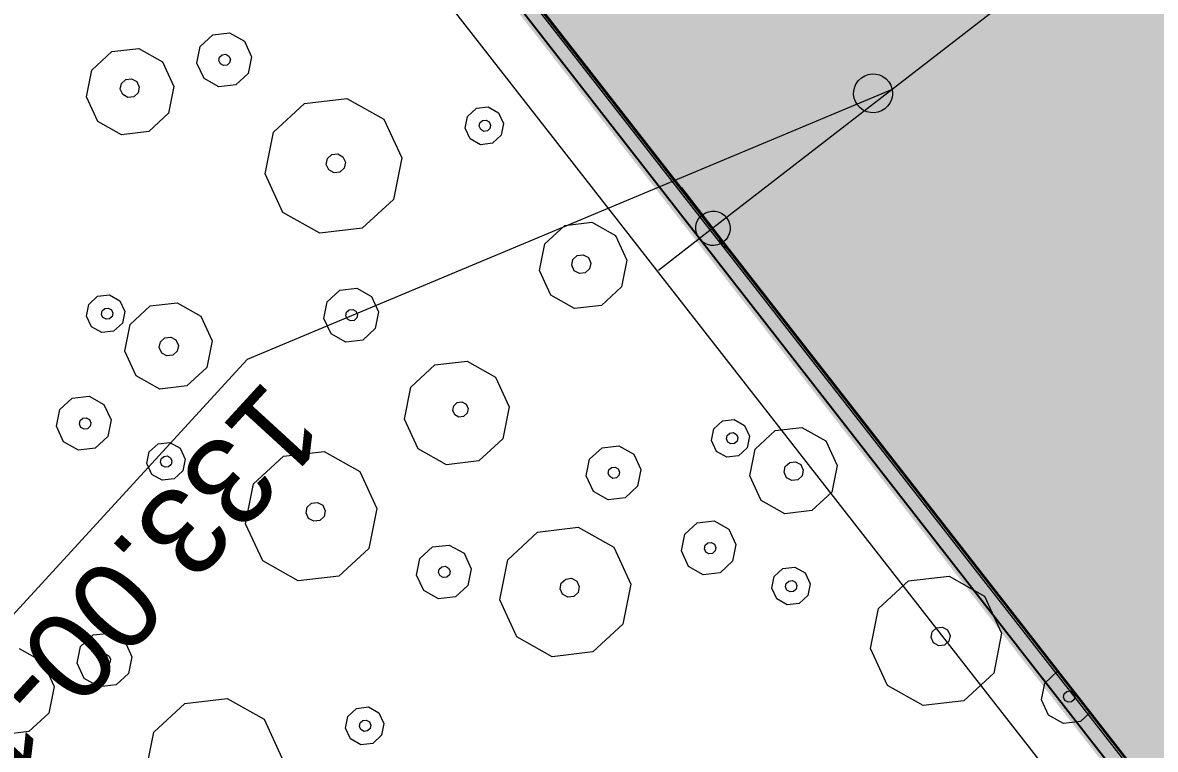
# Model space of a CAD drawing. Header units: metres. Extents: x -2858 to 512, y -1995 to 1252.
# Drawn here: x -937.384 to -934.089, y -873.268 to -871.153 of the extents above; entities that cross this region are included whole.
import ezdxf
from ezdxf.enums import TextEntityAlignment as Align
from ezdxf.lldxf.tags import DXFTag

# ---------------------------------------------------------------- set-up
doc = ezdxf.new("R2010")
doc.units = ezdxf.units.M
for name, color, linetype in [('Calque commun', 7, 'Continuous'), ('Calque11', 7, 'Continuous'), ('Calque17', 7, 'Continuous'), ('Textes', 7, 'Continuous')]:
    doc.layers.add(name, color=color, linetype=linetype)
doc.styles.add('Arial17', font='arial.ttf', dxfattribs={"height": 0.253354})
tags = doc.linetypes.add('DASHDOT2', pattern=[0.5, 0.25, -0.125, 0, -0.125]).pattern_tags.tags
tags[10:11] = [DXFTag(74, 4), DXFTag(75, 0), DXFTag(340, '0'), DXFTag(46, 1.0), DXFTag(50, 0.0), DXFTag(44, 0.0), DXFTag(45, 0.0)]
tags[8:9] = [DXFTag(74, 4), DXFTag(75, 0), DXFTag(340, '0'), DXFTag(46, 1.0), DXFTag(50, 0.0), DXFTag(44, 0.0), DXFTag(45, 0.0)]
tags[6:7] = [DXFTag(74, 4), DXFTag(75, 0), DXFTag(340, '0'), DXFTag(46, 1.0), DXFTag(50, 0.0), DXFTag(44, 0.0), DXFTag(45, 0.0)]
tags[4:5] = [DXFTag(74, 4), DXFTag(75, 0), DXFTag(340, '0'), DXFTag(46, 1.0), DXFTag(50, 0.0), DXFTag(44, 0.0), DXFTag(45, 0.0)]

# ---------------------------------------------------------------- blocks, each defined once
blk = doc.blocks.new('geometrebondepartleger')
at = {"layer": 'Calque commun', "color": 10, "linetype": 'DASHDOT2', "lineweight": 18, "flags": 128}
blk.add_lwpolyline([(45.2867, 98.0868), (42.9361, 93.8756), (22.4919, 69.3549), (46.896, 54.8213), (60.0219, 76.4824), (130.1549, 64.2531), (145.3143, 148.376), (109.3485, 154.881), (91.263, 130.1164), (87.3779, 124.8321), (86.3313, 123.2789), (83.8109, 118.8118), (74.9183, 102.5858), (72.6157, 98.3586), (63.0649, 85.9136), (45.1583, 97.9611)], close=True, dxfattribs=at)
at = {"layer": 'Calque11', "color": 7, "linetype": 'Continuous', "lineweight": 9}
blk.add_polyline3d([(125.0277, 35.9078, 79), (133.3383, 81.851, 79), (145.3136, 148.3761, 79)], dxfattribs=at)
at = {"layer": 'Calque17', "color": 1, "linetype": 'Continuous', "lineweight": 9}
for points in [[(125.174, 36.6886, 79), (126.5286, 44.1348, 79), (125.0378, 35.9435, 79), (126.4161, 43.4883, 79), (128.681, 56.0642, 79), (129.9759, 63.1341, 79), (132.1933, 75.6042, 79), (133.3383, 81.851, 79), (135.2222, 92.3412, 79), (136.4776, 99.3268, 79), (138.1727, 108.7115, 79), (140.4846, 121.4626, 79), (141.0933, 124.9318, 79)], [(125.3707, 36.6528, 79), (126.7254, 44.0992, 79), (125.2346, 35.9078, 79), (126.6129, 43.4526, 79), (128.8778, 56.0285, 79), (130.1727, 63.0986, 79), (132.3901, 75.5687, 79), (133.5351, 81.8153, 79), (135.4191, 92.3058, 79), (136.6745, 99.2914, 79), (138.3695, 108.676, 79), (140.6815, 121.4274, 79), (141.2903, 124.8972, 79)]]:
    blk.add_polyline3d(points, dxfattribs=at)
blk = doc.blocks.new('pattern')
at = {"layer": 'Calque commun', "color": 54, "linetype": 'Continuous', "lineweight": 9}
for p, q in [((65.8963, 86.0675), (65.9352, 86.0638)), ((65.9352, 86.0638), (65.9723, 86.0311)), ((65.8901, 86.0024), (65.899, 86.0077)), ((65.899, 86.0077), (65.9093, 86.0067)), ((65.9723, 86.0311), (65.983, 85.9828)), ((65.8859, 85.9929), (65.8901, 86.0024)), ((65.8882, 85.9827), (65.8859, 85.9929)), ((65.896, 85.9759), (65.8882, 85.9827)), ((65.9063, 85.9749), (65.896, 85.9759)), ((65.9153, 85.9801), (65.9063, 85.9749)), ((65.9093, 86.0067), (65.9171, 85.9998)), ((65.9194, 85.9897), (65.9153, 85.9801)), ((65.9171, 85.9998), (65.9194, 85.9897)), ((65.983, 85.9828), (65.9634, 85.9374)), ((65.8716, 85.917), (65.8695, 85.9188)), ((65.9208, 85.9123), (65.8716, 85.917)), ((65.9634, 85.9374), (65.9208, 85.9123)), ((65.896, 85.7214), (65.9982, 85.7818)), ((65.9982, 85.7818), (66.1163, 85.7705)), ((66.1163, 85.7705), (66.2053, 85.692)), ((65.8488, 85.6126), (65.896, 85.7214)), ((66.2053, 85.692), (66.2311, 85.5761)), ((65.8746, 85.4967), (65.8488, 85.6126)), ((65.9941, 85.5984), (66.001, 85.6142)), ((66.001, 85.6142), (66.0159, 85.623)), ((66.0159, 85.623), (66.0331, 85.6214)), ((66.0331, 85.6214), (66.0461, 85.6099)), ((65.9979, 85.5815), (65.9941, 85.5984)), ((66.0108, 85.57), (65.9979, 85.5815)), ((66.0498, 85.593), (66.043, 85.5772)), ((66.0461, 85.6099), (66.0498, 85.593)), ((66.0281, 85.5684), (66.0108, 85.57)), ((66.043, 85.5772), (66.0281, 85.5684)), ((66.2311, 85.5761), (66.1839, 85.4673)), ((65.9636, 85.4182), (65.8746, 85.4967)), ((66.1839, 85.4673), (66.0817, 85.4069)), ((66.0817, 85.4069), (65.9636, 85.4182)), ((66.1607, 85.2105), (66.1905, 85.2281)), ((66.1905, 85.2281), (66.2249, 85.2248)), ((66.2249, 85.2248), (66.2509, 85.2019)), ((66.1469, 85.1787), (66.1607, 85.2105)), ((66.1863, 85.176), (66.1905, 85.1855)), ((66.1905, 85.1855), (66.1994, 85.1908)), ((66.1994, 85.1908), (66.2098, 85.1898)), ((66.2098, 85.1898), (66.2175, 85.1829)), ((66.2509, 85.2019), (66.2584, 85.1681)), ((66.1544, 85.145), (66.1469, 85.1787)), ((66.1886, 85.1658), (66.1863, 85.176)), ((66.1964, 85.159), (66.1886, 85.1658)), ((66.2067, 85.158), (66.1964, 85.159)), ((66.2157, 85.1633), (66.2067, 85.158)), ((66.2198, 85.1728), (66.2157, 85.1633)), ((66.2175, 85.1829), (66.2198, 85.1728)), ((66.2584, 85.1681), (66.2446, 85.1364)), ((66.1804, 85.122), (66.1544, 85.145)), ((66.2148, 85.1188), (66.1804, 85.122)), ((66.2446, 85.1364), (66.2148, 85.1188)), ((65.852, 85.0394), (65.9201, 85.0797)), ((65.9201, 85.0797), (65.9988, 85.0722)), ((65.9988, 85.0722), (66.0581, 85.0198)), ((65.8205, 84.9669), (65.852, 85.0394)), ((66.0581, 85.0198), (66.0753, 84.9426)), ((66.2197, 84.9738), (66.2622, 84.9989)), ((66.2622, 84.9989), (66.3115, 84.9942)), ((66.3115, 84.9942), (66.3485, 84.9615)), ((65.8377, 84.8896), (65.8205, 84.9669)), ((65.9207, 84.9592), (65.9276, 84.9751)), ((65.9245, 84.9423), (65.9207, 84.9592)), ((65.9276, 84.9751), (65.9425, 84.9838)), ((65.9425, 84.9838), (65.9597, 84.9822)), ((65.9597, 84.9822), (65.9727, 84.9708)), ((65.9765, 84.9539), (65.9696, 84.938)), ((65.9727, 84.9708), (65.9765, 84.9539)), ((66.2, 84.9284), (66.2197, 84.9738)), ((66.3485, 84.9615), (66.3593, 84.9133)), ((65.9374, 84.9308), (65.9245, 84.9423)), ((65.9547, 84.9292), (65.9374, 84.9308)), ((65.9696, 84.938), (65.9547, 84.9292)), ((66.0753, 84.9426), (66.0439, 84.87)), ((66.2108, 84.8802), (66.2, 84.9284)), ((66.2609, 84.9262), (66.265, 84.9358)), ((66.2632, 84.9161), (66.2609, 84.9262)), ((66.265, 84.9358), (66.274, 84.941)), ((66.274, 84.941), (66.2843, 84.9401)), ((66.2843, 84.9401), (66.2921, 84.9332)), ((66.2943, 84.9231), (66.2902, 84.9135)), ((66.2921, 84.9332), (66.2943, 84.9231)), ((65.897, 84.8373), (65.8377, 84.8896)), ((66.2709, 84.9092), (66.2632, 84.9161)), ((66.2813, 84.9083), (66.2709, 84.9092)), ((66.2902, 84.9135), (66.2813, 84.9083)), ((66.3593, 84.9133), (66.3396, 84.8679)), ((66.0439, 84.87), (65.9757, 84.8298)), ((66.2478, 84.8475), (66.2108, 84.8802)), ((66.3396, 84.8679), (66.297, 84.8428)), ((66.5101, 84.823), (66.6122, 84.8833)), ((66.6122, 84.8833), (66.7304, 84.8721)), ((66.7304, 84.8721), (66.8193, 84.7935)), ((65.9757, 84.8298), (65.897, 84.8373)), ((66.297, 84.8428), (66.2478, 84.8475)), ((66.4629, 84.7141), (66.5101, 84.823)), ((65.9445, 84.7612), (65.9583, 84.793)), ((65.9583, 84.793), (65.9881, 84.8106)), ((65.9881, 84.8106), (66.0225, 84.8073)), ((66.0225, 84.8073), (66.0485, 84.7844)), ((66.8193, 84.7935), (66.8451, 84.6777)), ((65.952, 84.7274), (65.9445, 84.7612)), ((65.9802, 84.7608), (65.9843, 84.7704)), ((65.9824, 84.7507), (65.9802, 84.7608)), ((65.9843, 84.7704), (65.9932, 84.7756)), ((65.9932, 84.7756), (66.0036, 84.7747)), ((66.0036, 84.7747), (66.0114, 84.7678)), ((66.0136, 84.7577), (66.0095, 84.7481)), ((66.0114, 84.7678), (66.0136, 84.7577)), ((66.0485, 84.7844), (66.056, 84.7506)), ((65.978, 84.7045), (65.952, 84.7274)), ((65.9902, 84.7438), (65.9824, 84.7507)), ((66.0005, 84.7428), (65.9902, 84.7438)), ((66.0095, 84.7481), (66.0005, 84.7428)), ((66.056, 84.7506), (66.0422, 84.7188)), ((66.615, 84.7158), (66.6299, 84.7246)), ((66.6299, 84.7246), (66.6471, 84.723)), ((66.6471, 84.723), (66.6601, 84.7115)), ((66.0124, 84.7012), (65.978, 84.7045)), ((66.0422, 84.7188), (66.0124, 84.7012)), ((66.4887, 84.5983), (66.4629, 84.7141)), ((66.6081, 84.6999), (66.615, 84.7158)), ((66.6119, 84.683), (66.6081, 84.6999)), ((66.6639, 84.6946), (66.657, 84.6787)), ((66.6601, 84.7115), (66.6639, 84.6946)), ((66.6249, 84.6716), (66.6119, 84.683)), ((66.6421, 84.6699), (66.6249, 84.6716)), ((66.657, 84.6787), (66.6421, 84.6699)), ((66.8451, 84.6777), (66.7979, 84.5689)), ((66.2416, 84.622), (66.2842, 84.6471)), ((66.2842, 84.6471), (66.3334, 84.6424)), ((66.3334, 84.6424), (66.3705, 84.6097)), ((66.2219, 84.5766), (66.2416, 84.622)), ((66.3705, 84.6097), (66.3812, 84.5614)), ((66.5776, 84.5198), (66.4887, 84.5983)), ((66.2327, 84.5283), (66.2219, 84.5766)), ((66.2841, 84.5715), (66.2883, 84.581)), ((66.2864, 84.5613), (66.2841, 84.5715)), ((66.2942, 84.5545), (66.2864, 84.5613)), ((66.2883, 84.581), (66.2972, 84.5863)), ((66.2972, 84.5863), (66.3075, 84.5853)), ((66.3134, 84.5588), (66.3045, 84.5535)), ((66.3075, 84.5853), (66.3153, 84.5784)), ((66.3176, 84.5683), (66.3134, 84.5588)), ((66.3153, 84.5784), (66.3176, 84.5683)), ((66.3812, 84.5614), (66.3615, 84.5161)), ((66.7979, 84.5689), (66.6957, 84.5085)), ((67.2775, 84.5263), (67.2913, 84.5581)), ((67.2913, 84.5581), (67.3211, 84.5756)), ((67.3211, 84.5756), (67.3556, 84.5724)), ((67.3556, 84.5724), (67.3815, 84.5495)), ((66.2697, 84.4956), (66.2327, 84.5283)), ((66.3045, 84.5535), (66.2942, 84.5545)), ((67.285, 84.4925), (67.2775, 84.5263)), ((67.3153, 84.5235), (67.3194, 84.533)), ((67.3194, 84.533), (67.3284, 84.5383)), ((67.3284, 84.5383), (67.3387, 84.5373)), ((67.3387, 84.5373), (67.3465, 84.5304)), ((67.3465, 84.5304), (67.3487, 84.5203)), ((67.3815, 84.5495), (67.389, 84.5157)), ((66.319, 84.4909), (66.2697, 84.4956)), ((66.3615, 84.5161), (66.319, 84.4909)), ((66.6957, 84.5085), (66.5776, 84.5198)), ((67.311, 84.4696), (67.285, 84.4925)), ((67.3176, 84.5133), (67.3153, 84.5235)), ((67.3253, 84.5064), (67.3176, 84.5133)), ((67.3357, 84.5055), (67.3253, 84.5064)), ((67.3446, 84.5107), (67.3357, 84.5055)), ((67.3487, 84.5203), (67.3446, 84.5107)), ((67.389, 84.5157), (67.3753, 84.4839)), ((66.7859, 84.447), (66.8285, 84.4721)), ((66.8285, 84.4721), (66.8777, 84.4674)), ((66.8777, 84.4674), (66.9148, 84.4347)), ((67.3454, 84.4663), (67.311, 84.4696)), ((67.3753, 84.4839), (67.3454, 84.4663)), ((66.7662, 84.4016), (66.7859, 84.447)), ((66.9148, 84.4347), (66.9255, 84.3865)), ((66.777, 84.3534), (66.7662, 84.4016)), ((66.8284, 84.3965), (66.8326, 84.406)), ((66.8307, 84.3864), (66.8284, 84.3965)), ((66.8326, 84.406), (66.8415, 84.4113)), ((66.8415, 84.4113), (66.8518, 84.4103)), ((66.8518, 84.4103), (66.8596, 84.4035)), ((66.8619, 84.3933), (66.8578, 84.3838)), ((66.8596, 84.4035), (66.8619, 84.3933)), ((67.5138, 84.2903), (67.563, 84.4037)), ((65.5981, 84.3661), (65.5835, 84.3323)), ((65.5934, 84.3873), (65.5981, 84.3661)), ((66.8385, 84.3795), (66.8307, 84.3864)), ((66.8488, 84.3785), (66.8385, 84.3795)), ((66.8578, 84.3838), (66.8488, 84.3785)), ((66.9255, 84.3865), (66.9059, 84.3411)), ((66.8141, 84.3206), (66.777, 84.3534)), ((66.9059, 84.3411), (66.8633, 84.3159)), ((66.8633, 84.3159), (66.8141, 84.3206)), ((66.361, 84.215), (66.4427, 84.2633)), ((66.4427, 84.2633), (66.5372, 84.2543)), ((67.5407, 84.1697), (67.5138, 84.2903)), ((66.5372, 84.2543), (66.6084, 84.1914)), ((65.8153, 84.1854), (65.8835, 84.2256)), ((65.8835, 84.2256), (65.9622, 84.2181)), ((65.9622, 84.2181), (66.0215, 84.1657)), ((66.3232, 84.1279), (66.361, 84.215)), ((65.7839, 84.1128), (65.8153, 84.1854)), ((66.0215, 84.1657), (66.0387, 84.0885)), ((66.6084, 84.1914), (66.629, 84.0988)), ((66.8385, 84.1251), (66.9407, 84.1854)), ((66.9407, 84.1854), (67.0588, 84.1741)), ((67.0588, 84.1741), (67.1478, 84.0956)), ((67.6334, 84.0878), (67.5407, 84.1697)), ((66.4394, 84.1165), (66.4449, 84.1292)), ((66.4449, 84.1292), (66.4569, 84.1363)), ((66.4569, 84.1363), (66.4706, 84.135)), ((66.4706, 84.135), (66.481, 84.1258)), ((67.8628, 84.139), (67.7564, 84.0761)), ((65.8011, 84.0356), (65.7839, 84.1128)), ((65.8843, 84.097), (65.8912, 84.1128)), ((65.8881, 84.0801), (65.8843, 84.097)), ((65.8912, 84.1128), (65.9061, 84.1216)), ((65.9061, 84.1216), (65.9233, 84.12)), ((65.9233, 84.12), (65.9363, 84.1085)), ((65.9363, 84.1085), (65.94, 84.0916)), ((66.3438, 84.0352), (66.3232, 84.1279)), ((66.4424, 84.103), (66.4394, 84.1165)), ((66.4528, 84.0939), (66.4424, 84.103)), ((66.4785, 84.0996), (66.4666, 84.0926)), ((66.484, 84.1123), (66.4785, 84.0996)), ((66.481, 84.1258), (66.484, 84.1123)), ((66.629, 84.0988), (66.5913, 84.0117)), ((66.7913, 84.0162), (66.8385, 84.1251)), ((65.901, 84.0686), (65.8881, 84.0801)), ((65.9183, 84.067), (65.901, 84.0686)), ((65.9332, 84.0758), (65.9183, 84.067)), ((65.94, 84.0916), (65.9332, 84.0758)), ((66.0387, 84.0885), (66.0072, 84.0159)), ((66.4666, 84.0926), (66.4528, 84.0939)), ((67.1478, 84.0956), (67.1736, 83.9798)), ((67.7564, 84.0761), (67.6334, 84.0878)), ((65.8604, 83.9832), (65.8011, 84.0356)), ((66.415, 83.9724), (66.3438, 84.0352)), ((66.0072, 84.0159), (65.9391, 83.9757)), ((66.5913, 84.0117), (66.5095, 83.9634)), ((66.8171, 83.9004), (66.7913, 84.0162)), ((66.9366, 84.002), (66.9435, 84.0179)), ((66.9404, 83.9851), (66.9366, 84.002)), ((66.9435, 84.0179), (66.9584, 84.0267)), ((66.9584, 84.0267), (66.9756, 84.025)), ((66.9756, 84.025), (66.9886, 84.0136)), ((66.9886, 84.0136), (66.9923, 83.9967)), ((65.9391, 83.9757), (65.8604, 83.9832)), ((66.5095, 83.9634), (66.415, 83.9724)), ((66.9533, 83.9736), (66.9404, 83.9851)), ((66.9706, 83.972), (66.9533, 83.9736)), ((66.9855, 83.9808), (66.9706, 83.972)), ((66.9923, 83.9967), (66.9855, 83.9808)), ((67.1736, 83.9798), (67.1264, 83.8709)), ((66.9061, 83.8218), (66.8171, 83.9004)), ((67.6354, 83.8821), (67.678, 83.9073)), ((67.678, 83.9073), (67.7272, 83.9026)), ((67.7272, 83.9026), (67.7643, 83.8699)), ((67.1264, 83.8709), (67.0242, 83.8106)), ((67.6157, 83.8368), (67.6354, 83.8821)), ((67.7643, 83.8699), (67.775, 83.8216)), ((67.6265, 83.7885), (67.6157, 83.8368)), ((67.6779, 83.8317), (67.682, 83.8412)), ((67.682, 83.8412), (67.691, 83.8465)), ((67.691, 83.8465), (67.7013, 83.8455)), ((67.7013, 83.8455), (67.7091, 83.8386)), ((67.7091, 83.8386), (67.7114, 83.8285)), ((67.0242, 83.8106), (66.9061, 83.8218)), ((67.6802, 83.8215), (67.6779, 83.8317)), ((67.688, 83.8147), (67.6802, 83.8215)), ((67.6983, 83.8137), (67.688, 83.8147)), ((67.7072, 83.819), (67.6983, 83.8137)), ((67.7114, 83.8285), (67.7072, 83.819)), ((67.775, 83.8216), (67.7553, 83.7762)), ((67.8504, 83.7718), (67.9186, 83.812)), ((67.9186, 83.812), (67.9973, 83.8045)), ((67.9973, 83.8045), (68.0566, 83.7521)), ((66.4089, 83.7477), (66.4514, 83.7728)), ((66.4514, 83.7728), (66.5007, 83.7682)), ((66.5007, 83.7682), (66.5377, 83.7354)), ((67.6635, 83.7558), (67.6265, 83.7885)), ((67.7553, 83.7762), (67.7128, 83.7511)), ((67.819, 83.6992), (67.8504, 83.7718)), ((66.3892, 83.7023), (66.4089, 83.7477)), ((66.5377, 83.7354), (66.5485, 83.6872)), ((67.7128, 83.7511), (67.6635, 83.7558)), ((66.3999, 83.6541), (66.3892, 83.7023)), ((66.4514, 83.6972), (66.4555, 83.7067)), ((66.4555, 83.7067), (66.4645, 83.712)), ((66.4645, 83.712), (66.4748, 83.711)), ((66.4748, 83.711), (66.4826, 83.7042)), ((66.4826, 83.7042), (66.4848, 83.694)), ((65.7581, 83.6529), (65.7879, 83.6705)), ((65.7879, 83.6705), (65.8224, 83.6672)), ((66.4536, 83.6871), (66.4514, 83.6972)), ((66.4614, 83.6802), (66.4536, 83.6871)), ((66.4718, 83.6792), (66.4614, 83.6802)), ((66.4807, 83.6845), (66.4718, 83.6792)), ((66.4848, 83.694), (66.4807, 83.6845)), ((66.5485, 83.6872), (66.5288, 83.6418)), ((67.8362, 83.622), (67.819, 83.6992)), ((65.7443, 83.6211), (65.7581, 83.6529)), ((65.8224, 83.6672), (65.8483, 83.6443)), ((65.8483, 83.6443), (65.8558, 83.6105)), ((66.437, 83.6214), (66.3999, 83.6541)), ((66.5288, 83.6418), (66.4862, 83.6167)), ((65.7519, 83.5873), (65.7443, 83.6211)), ((65.7821, 83.6183), (65.7863, 83.6278)), ((65.7844, 83.6081), (65.7821, 83.6183)), ((65.7922, 83.6012), (65.7844, 83.6081)), ((65.7863, 83.6278), (65.7952, 83.6331)), ((65.7952, 83.6331), (65.8055, 83.6321)), ((65.8114, 83.6055), (65.8025, 83.6003)), ((65.8055, 83.6321), (65.8133, 83.6252)), ((65.8156, 83.6151), (65.8114, 83.6055)), ((65.8133, 83.6252), (65.8156, 83.6151)), ((65.8558, 83.6105), (65.8421, 83.5787)), ((66.4862, 83.6167), (66.437, 83.6214)), ((67.0894, 83.5824), (67.1032, 83.6141)), ((67.1032, 83.6141), (67.133, 83.6317)), ((67.133, 83.6317), (67.1674, 83.6284)), ((67.1674, 83.6284), (67.1934, 83.6055)), ((67.1934, 83.6055), (67.2009, 83.5718)), ((65.7778, 83.5644), (65.7519, 83.5873)), ((65.8025, 83.6003), (65.7922, 83.6012)), ((65.8421, 83.5787), (65.8123, 83.5611)), ((67.0969, 83.5486), (67.0894, 83.5824)), ((67.1288, 83.5796), (67.133, 83.5891)), ((67.1311, 83.5695), (67.1288, 83.5796)), ((67.1389, 83.5626), (67.1311, 83.5695)), ((67.133, 83.5891), (67.1419, 83.5944)), ((67.1419, 83.5944), (67.1523, 83.5934)), ((67.1523, 83.5934), (67.16, 83.5866)), ((67.1623, 83.5764), (67.1582, 83.5669)), ((67.16, 83.5866), (67.1623, 83.5764)), ((67.2009, 83.5718), (67.1871, 83.54)), ((65.8123, 83.5611), (65.7778, 83.5644)), ((66.0298, 83.4985), (66.1363, 83.5614)), ((66.1363, 83.5614), (66.2593, 83.5496)), ((66.2593, 83.5496), (66.352, 83.4678)), ((67.1229, 83.5257), (67.0969, 83.5486)), ((67.1492, 83.5616), (67.1389, 83.5626)), ((67.1582, 83.5669), (67.1492, 83.5616)), ((67.1871, 83.54), (67.1573, 83.5224)), ((67.1573, 83.5224), (67.1229, 83.5257)), ((65.9807, 83.3851), (66.0298, 83.4985)), ((66.7944, 83.4431), (66.8626, 83.4833)), ((66.8626, 83.4833), (66.9413, 83.4758)), ((66.9413, 83.4758), (67.0006, 83.4234)), ((66.352, 83.4678), (66.3788, 83.3472)), ((66.763, 83.3705), (66.7944, 83.4431)), ((67.0006, 83.4234), (67.0178, 83.3462)), ((66.0075, 83.2645), (65.9807, 83.3851)), ((66.1419, 83.3694), (66.1488, 83.3853)), ((66.1488, 83.3853), (66.1637, 83.3941)), ((66.1637, 83.3941), (66.1809, 83.3924)), ((66.1809, 83.3924), (66.1938, 83.381)), ((66.1938, 83.381), (66.1976, 83.3641)), ((66.8632, 83.3628), (66.8701, 83.3787)), ((66.8701, 83.3787), (66.885, 83.3875)), ((66.885, 83.3875), (66.9022, 83.3858)), ((66.9022, 83.3858), (66.9152, 83.3744)), ((66.9152, 83.3744), (66.919, 83.3575)), ((67.1425, 83.3321), (67.1622, 83.3774)), ((67.1622, 83.3774), (67.2047, 83.4026)), ((67.2047, 83.4026), (67.254, 83.3979)), ((67.254, 83.3979), (67.291, 83.3652)), ((66.1456, 83.3525), (66.1419, 83.3694)), ((66.1586, 83.341), (66.1456, 83.3525)), ((66.1758, 83.3394), (66.1586, 83.341)), ((66.1907, 83.3482), (66.1758, 83.3394)), ((66.1976, 83.3641), (66.1907, 83.3482)), ((66.3788, 83.3472), (66.3297, 83.2338)), ((66.7802, 83.2933), (66.763, 83.3705)), ((66.867, 83.3459), (66.8632, 83.3628)), ((66.8799, 83.3345), (66.867, 83.3459)), ((66.9121, 83.3416), (66.8972, 83.3328)), ((66.919, 83.3575), (66.9121, 83.3416)), ((67.0178, 83.3462), (66.9864, 83.2736)), ((67.2034, 83.3299), (67.2075, 83.3394)), ((67.2075, 83.3394), (67.2165, 83.3447)), ((67.2165, 83.3447), (67.2268, 83.3437)), ((67.2268, 83.3437), (67.2346, 83.3368)), ((67.291, 83.3652), (67.3018, 83.3169)), ((66.8972, 83.3328), (66.8799, 83.3345)), ((67.1533, 83.2838), (67.1425, 83.3321)), ((67.2057, 83.3197), (67.2034, 83.3299)), ((67.2134, 83.3129), (67.2057, 83.3197)), ((67.2238, 83.3119), (67.2134, 83.3129)), ((67.2327, 83.3172), (67.2238, 83.3119)), ((67.2369, 83.3267), (67.2327, 83.3172)), ((67.2346, 83.3368), (67.2369, 83.3267)), ((67.3018, 83.3169), (67.2821, 83.2715)), ((66.8395, 83.2409), (66.7802, 83.2933)), ((66.9864, 83.2736), (66.9182, 83.2334)), ((67.1903, 83.2511), (67.1533, 83.2838)), ((66.1002, 83.1826), (66.0075, 83.2645)), ((66.9182, 83.2334), (66.8395, 83.2409)), ((67.2395, 83.2464), (67.1903, 83.2511)), ((67.2821, 83.2715), (67.2395, 83.2464)), ((66.3297, 83.2338), (66.2232, 83.1709)), ((66.9008, 83.1966), (66.9306, 83.2142)), ((66.9306, 83.2142), (66.965, 83.2109)), ((66.965, 83.2109), (66.991, 83.188)), ((66.2232, 83.1709), (66.1002, 83.1826)), ((66.887, 83.1649), (66.9008, 83.1966)), ((66.9227, 83.1645), (66.9268, 83.174)), ((66.9268, 83.174), (66.9357, 83.1793)), ((66.9357, 83.1793), (66.9461, 83.1783)), ((66.9461, 83.1783), (66.9538, 83.1714)), ((66.991, 83.188), (66.9985, 83.1542)), ((66.8945, 83.1311), (66.887, 83.1649)), ((66.9249, 83.1543), (66.9227, 83.1645)), ((66.9327, 83.1475), (66.9249, 83.1543)), ((66.943, 83.1465), (66.9327, 83.1475)), ((66.952, 83.1518), (66.943, 83.1465)), ((66.9561, 83.1613), (66.952, 83.1518)), ((66.9538, 83.1714), (66.9561, 83.1613)), ((66.9985, 83.1542), (66.9847, 83.1225)), ((66.9205, 83.1082), (66.8945, 83.1311)), ((66.9549, 83.1049), (66.9205, 83.1082)), ((66.9847, 83.1225), (66.9549, 83.1049)), ((66.0825, 82.9316), (66.1022, 82.977)), ((66.1022, 82.977), (66.1448, 83.0021)), ((66.1448, 83.0021), (66.194, 82.9974)), ((66.194, 82.9974), (66.2311, 82.9647)), ((66.2311, 82.9647), (66.2418, 82.9164)), ((66.0933, 82.8833), (66.0825, 82.9316)), ((66.1447, 82.9265), (66.1489, 82.936)), ((66.147, 82.9163), (66.1447, 82.9265)), ((66.1548, 82.9095), (66.147, 82.9163)), ((66.1489, 82.936), (66.1578, 82.9413)), ((66.1578, 82.9413), (66.1682, 82.9403)), ((66.1741, 82.9138), (66.1651, 82.9085)), ((66.1682, 82.9403), (66.1759, 82.9334)), ((66.1782, 82.9233), (66.1741, 82.9138)), ((66.1759, 82.9334), (66.1782, 82.9233)), ((66.2418, 82.9164), (66.2222, 82.8711)), ((66.1304, 82.8506), (66.0933, 82.8833)), ((66.1651, 82.9085), (66.1548, 82.9095)), ((66.3173, 82.8666), (66.3854, 82.9068)), ((66.3854, 82.9068), (66.4641, 82.8993)), ((66.4641, 82.8993), (66.5234, 82.8469)), ((66.1796, 82.8459), (66.1304, 82.8506)), ((66.2222, 82.8711), (66.1796, 82.8459)), ((66.2858, 82.794), (66.3173, 82.8666)), ((66.5234, 82.8469), (66.5406, 82.7697)), ((66.303, 82.7168), (66.2858, 82.794)), ((66.3788, 82.7766), (66.3857, 82.7925)), ((66.3857, 82.7925), (66.4006, 82.8013)), ((66.4006, 82.8013), (66.4178, 82.7997)), ((66.4178, 82.7997), (66.4308, 82.7882)), ((66.4308, 82.7882), (66.4345, 82.7713)), ((66.3826, 82.7598), (66.3788, 82.7766)), ((66.3955, 82.7483), (66.3826, 82.7598)), ((66.4128, 82.7467), (66.3955, 82.7483)), ((66.4277, 82.7555), (66.4128, 82.7467)), ((66.4345, 82.7713), (66.4277, 82.7555)), ((66.5406, 82.7697), (66.5092, 82.6972)), ((66.3623, 82.6644), (66.303, 82.7168)), ((66.5092, 82.6972), (66.4411, 82.6569)), ((66.4411, 82.6569), (66.3623, 82.6644))]:
    blk.add_line(p, q, dxfattribs=at)
at = {"layer": 'Calque commun', "color": 7, "linetype": 'Continuous', "lineweight": 9}
mesh = blk.add_polyface(dxfattribs=at)
corners = [(70.8497, 113.5412), (53.8349, 19.1692), (74.7282, 106.3237), (76.0435, 113.5984), (74.769, 106.1763), (58.8077, 18.2701), (114.1703, 105.207), (114.1703, 98.5387)]
mesh.append_faces([[corners[k] for k in face] for face in [(3, 4, 6)]], dxfattribs={"vtx0": -1, "vtx1": -1, "color": 7})
mesh.append_faces([[corners[k] for k in face] for face in [(3, 2, 4)]], dxfattribs={"vtx0": -1, "vtx2": -1, "color": 7})
mesh.append_faces([[corners[k] for k in face] for face in [(5, 2, 1)]], dxfattribs={"vtx1": -1, "color": 7})
mesh.append_faces([[corners[k] for k in face] for face in [(0, 1, 2), (3, 0, 2)]], dxfattribs={"vtx1": -1, "vtx2": -1, "color": 7})
mesh.append_faces([[corners[k] for k in face] for face in [(4, 7, 6)]], dxfattribs={"vtx2": -1, "color": 7})
blk = doc.blocks.new('new298')
at = {"layer": 'Calque commun', "color": 1, "linetype": 'Continuous', "lineweight": 9}
blk.add_arc((0, 0), 0.5, 0, 359.9994, dxfattribs=at)
blk = doc.blocks.new('DimLine18421')
at = {"layer": 'Calque commun', "color": 1, "linetype": 'Continuous', "lineweight": 9}
for p, q in [((61.9402, 84.9775), (65.5788, 84.3101)), ((65.5513, 84.1627), (65.6155, 84.5068)), ((65.5788, 84.3101), (65.7756, 84.2741))]:
    blk.add_line(p, q, dxfattribs=at)
at = {"layer": 'Calque commun', "color": 1, "linetype": 'Continuous', "lineweight": 9, "xscale": 0.10000000512455, "yscale": 0.10000000512455, "zscale": 0.10000000512455, "rotation": 349.6066591732983}
blk.add_blockref('new298', (65.5788, 84.3101), dxfattribs=at)

msp = doc.modelspace()

# ---------------------------------------------------------------- hatches: boundary and pattern name
at = {"layer": 'Calque commun', "linetype": 'Continuous', "lineweight": 9}
msp.add_hatch(color=61, dxfattribs=at).paths.add_polyline_path([(-918.2079, -893.8825), (-916.5629, -892.6296), (-917.5223, -891.3631), (-916.1075, -890.1747), (-921.7717, -882.6417), (-916.3827, -878.5909), (-915.2537, -880.1049), (-910.1333, -876.1781), (-913.9288, -871.1459), (-925.3159, -879.9973), (-925.4332, -879.8671), (-921.9658, -877.1299), (-923.7684, -874.7759), (-926.612, -876.9811), (-932.4056, -869.5053), (-927.375, -865.5524), (-931.3441, -860.2801), (-939.5198, -866.5326)])

# ---------------------------------------------------------------- linework, layer by layer
at = {"layer": 'Calque commun', "color": 160, "linetype": 'ByBlock', "lineweight": -2}
msp.add_line((-939.5958, -866.4144), (-927.8152, -881.534), dxfattribs=at)
at = {"layer": 'Calque commun', "color": 7, "linetype": 'Continuous', "lineweight": 9}
for p, q in [((-934.8547, -871.3476), (-936.7314, -872.1328)), ((-936.7314, -872.1328), (-941.8235, -877.6886))]:
    msp.add_line(p, q, dxfattribs=at)
at = {"layer": 'Calque commun', "color": 7, "linetype": 'Continuous', "lineweight": 18}
msp.add_arc((-934.9102, -871.3587), 0.0566, 318.1618, 318.1612, dxfattribs=at)

# ---------------------------------------------------------------- block references
at = {"layer": 'Calque commun', "color": 0, "linetype": 'ByBlock', "lineweight": -2, "rotation": 228.1617603435354}
for name, p in [('geometrebondepartleger', (-916.0371, -706.7784)), ('pattern', (-954.4467, -766.6559))]:
    msp.add_blockref(name, p, dxfattribs=at)
at = {"layer": 'Calque commun', "color": 1, "linetype": 'Continuous', "lineweight": 9, "rotation": 228.1617603435354}
msp.add_blockref('DimLine18421', (-954.4467, -766.6559), dxfattribs=at)

# ---------------------------------------------------------------- texts
at = {"layer": 'Textes', "color": 5, "linetype": 'ByBlock', "lineweight": -2, "style": 'Arial17'}
msp.add_text('133.00-126.80=6.20  6.20:2=3.10  3.10<3.72', height=0.253354, rotation=227.4934, dxfattribs=at).set_placement((-936.7314, -872.1328), align=Align.BOTTOM_LEFT)

doc.saveas('drawing.dxf')
